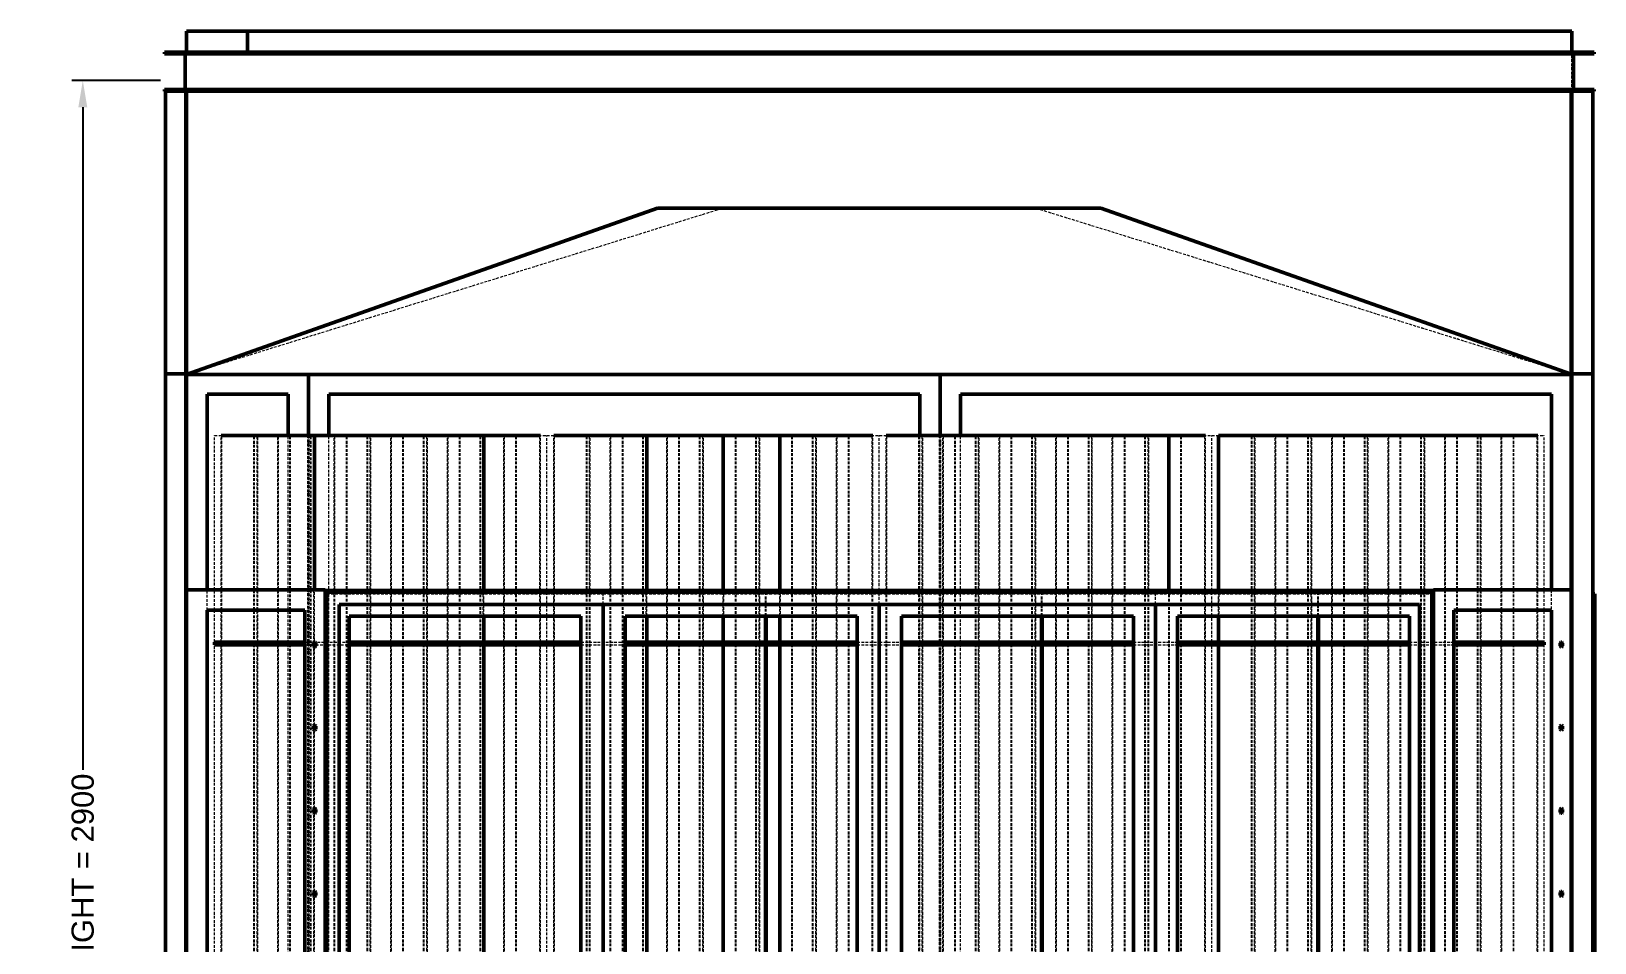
# Model space of a CAD drawing. Header units: millimetres. Extents: x 909 to 14018, y 345 to 10005.
# Drawn here: x 909 to 3730, y 8233 to 9878 of the extents above; entities that cross this region are included whole.
import ezdxf

# ---------------------------------------------------------------- set-up
doc = ezdxf.new("R2010")
doc.units = ezdxf.units.MM
doc.linetypes.add('Hidden', pattern=[15, 5, -3, 5, -2])
for name, color, linetype, lineweight in [('Default', 7, 'Continuous', 50), ('Edges', 7, 'Hidden', 15), ('HiddenEdges', 2, 'Hidden', 15), ('HiddenSilhouettes', 2, 'Hidden', 15), ('HiddenWires', 7, 'Hidden', 15), ('Silhouettes', 7, 'Continuous', 50), ('Wires', 7, 'Hidden', 15)]:
    doc.layers.add(name, color=color, linetype=linetype, lineweight=lineweight)
doc.layers.add('Dimension', color=7, linetype='Continuous', lineweight=50, true_color=0x6495ed)
doc.styles.add('Default', font='arial.ttf')
doc.dimstyles.get("Standard").update_dxf_attribs({"dimtxt": 0.18, "dimasz": 0.18, "dimexe": 0.18, "dimexo": 0.0625, "dimgap": 0.09, "dimtad": 0, "dimtih": 1, "dimtoh": 1, "dimdec": 4, "dimzin": 0, "dimdsep": 46, "dimtxsty": 'Standard', "dimcen": 0.09, "dimadec": 0, "dimazin": 0, "dimtfac": 1, "dimtdec": 4, "dimtofl": 0, "dimtmove": 0, "dimatfit": 3, "dimfxl": 1, "dimtolj": 1, "dimtzin": 0, "dimarcsym": 0})

# ---------------------------------------------------------------- blocks, each defined once
blk = doc.blocks.new('Left')
at = {"layer": 'Edges'}
blk.add_lwpolyline([(282.2, 1219.8), (1248.2, 920.2)], dxfattribs=at)
for points in [[(-1250.6, 919.8, 0), (-283.4, 1219.8, 0)], [(-1188.1, 531, 0), (-1188.1, 809.8, 0)], [(-1122.1, 531, 0), (-1122.1, 809.8, 0)], [(-1086.1, 531, 0), (-1086.1, 809.8, 0)], [(-984.1, 529.8, 0), (-984.1, 809.8, 0)], [(-918.1, 529.8, 0), (-918.1, 809.8, 0)], [(-882.1, 529.8, 0), (-882.1, 809.8, 0)], [(-816.1, 529.8, 0), (-816.1, 809.8, 0)], [(-780.1, 529.8, 0), (-780.1, 809.8, 0)], [(-678.1, 529.8, 0), (-678.1, 809.8, 0)], [(-612.1, 529.8, 0), (-612.1, 809.8, 0)], [(-588.1, 529.8, 0), (-588.1, 809.8, 0)], [(-522.1, 529.8, 0), (-522.1, 809.8, 0)], [(-486.1, 529.8, 0), (-486.1, 809.8, 0)], [(-384.1, 529.8, 0), (-384.1, 809.8, 0)], [(-318.1, 529.8, 0), (-318.1, 809.8, 0)], [(-216.1, 529.8, 0), (-216.1, 809.8, 0)], [(-114.1, 529.8, 0), (-114.1, 809.8, 0)], [(-78.1, 529.8, 0), (-78.1, 809.8, 0)], [(-12.1, 529.8, 0), (-12.1, 809.8, 0)], [(11.9, 529.8, 0), (11.9, 809.8, 0)], [(77.9, 529.8, 0), (77.9, 809.8, 0)], [(113.9, 529.8, 0), (113.9, 809.8, 0)], [(179.9, 529.8, 0), (179.9, 809.8, 0)], [(215.9, 529.8, 0), (215.9, 809.8, 0)], [(281.9, 529.8, 0), (281.9, 809.8, 0)], [(317.9, 529.8, 0), (317.9, 809.8, 0)], [(383.9, 529.8, 0), (383.9, 809.8, 0)], [(419.9, 529.8, 0), (419.9, 809.8, 0)], [(485.9, 529.8, 0), (485.9, 809.8, 0)], [(587.9, 529.8, 0), (587.9, 809.8, 0)], [(677.9, 529.8, 0), (677.9, 809.8, 0)], [(713.9, 529.8, 0), (713.9, 809.8, 0)], [(779.9, 529.8, 0), (779.9, 809.8, 0)], [(815.9, 529.8, 0), (815.9, 809.8, 0)], [(881.9, 529.8, 0), (881.9, 809.8, 0)], [(917.9, 529.8, 0), (917.9, 809.8, 0)], [(983.9, 529.8, 0), (983.9, 809.8, 0)], [(1019.9, 531, 0), (1019.9, 809.8, 0)], [(1085.9, 531, 0), (1085.9, 809.8, 0)], [(1121.9, 531, 0), (1121.9, 809.8, 0)], [(1187.9, 531, 0), (1187.9, 809.8, 0)], [(-1188.1, 436.8, 0), (-1188.1, 494.2, 0)], [(-1122.1, 436.8, 0), (-1122.1, 494.2, 0)], [(-1086.1, 436.8, 0), (-1086.1, 494.2, 0)], [(-918.1, 436.8, 0), (-918.1, 483.8, 0)], [(-882.1, 436.8, 0), (-882.1, 483.8, 0)], [(-816.1, 436.8, 0), (-816.1, 483.8, 0)], [(-780.1, 436.8, 0), (-780.1, 483.8, 0)], [(-678.1, 436.8, 0), (-678.1, 483.8, 0)], [(-612.1, 436.8, 0), (-612.1, 483.8, 0)], [(-588.1, 436.8, 0), (-588.1, 483.8, 0)], [(-384.1, 436.8, 0), (-384.1, 483.8, 0)], [(-318.1, 436.8, 0), (-318.1, 483.8, 0)], [(-216.1, 436.8, 0), (-216.1, 483.8, 0)], [(-114.1, 436.8, 0), (-114.1, 483.8, 0)], [(-78.1, 436.8, 0), (-78.1, 483.8, 0)], [(77.9, 436.8, 0), (77.9, 483.8, 0)], [(113.9, 436.8, 0), (113.9, 483.8, 0)], [(179.9, 436.8, 0), (179.9, 483.8, 0)], [(215.9, 436.8, 0), (215.9, 483.8, 0)], [(281.9, 436.8, 0), (281.9, 483.8, 0)], [(317.9, 436.8, 0), (317.9, 483.8, 0)], [(383.9, 436.8, 0), (383.9, 483.8, 0)], [(419.9, 436.8, 0), (419.9, 483.8, 0)], [(587.9, 436.8, 0), (587.9, 483.8, 0)], [(677.9, 436.8, 0), (677.9, 483.8, 0)], [(713.9, 436.8, 0), (713.9, 483.8, 0)], [(779.9, 436.8, 0), (779.9, 483.8, 0)], [(815.9, 436.8, 0), (815.9, 483.8, 0)], [(881.9, 436.8, 0), (881.9, 483.8, 0)], [(917.9, 436.8, 0), (917.9, 483.8, 0)], [(1085.9, 436.8, 0), (1085.9, 494.2, 0)], [(1121.9, 436.8, 0), (1121.9, 494.2, 0)], [(1187.9, 436.8, 0), (1187.9, 494.2, 0)], [(-1188.1, -175.2, 0), (-1188.1, 431.8, 0)], [(-1122.1, -175.2, 0), (-1122.1, 431.8, 0)], [(-1086.1, -175.2, 0), (-1086.1, 431.8, 0)], [(-918.1, -175.2, 0), (-918.1, 431.8, 0)], [(-882.1, -175.2, 0), (-882.1, 431.8, 0)], [(-816.1, -175.2, 0), (-816.1, 431.8, 0)], [(-780.1, -175.2, 0), (-780.1, 431.8, 0)], [(-678.1, -175.2, 0), (-678.1, 431.8, 0)], [(-612.1, -175.2, 0), (-612.1, 431.8, 0)], [(-588.1, -175.2, 0), (-588.1, 431.8, 0)], [(-384.1, -175.2, 0), (-384.1, 431.8, 0)], [(-318.1, -175.2, 0), (-318.1, 431.8, 0)], [(-216.1, -175.2, 0), (-216.1, 431.8, 0)], [(-114.1, -175.2, 0), (-114.1, 431.8, 0)], [(-78.1, -175.2, 0), (-78.1, 431.8, 0)], [(77.9, -175.2, 0), (77.9, 431.8, 0)], [(113.9, -175.2, 0), (113.9, 431.8, 0)], [(179.9, -175.2, 0), (179.9, 431.8, 0)], [(215.9, -175.2, 0), (215.9, 431.8, 0)], [(281.9, -175.2, 0), (281.9, 431.8, 0)], [(317.9, -175.2, 0), (317.9, 431.8, 0)], [(383.9, -175.2, 0), (383.9, 431.8, 0)], [(419.9, -175.2, 0), (419.9, 431.8, 0)], [(587.9, -175.2, 0), (587.9, 431.8, 0)], [(677.9, -175.2, 0), (677.9, 431.8, 0)], [(713.9, -175.2, 0), (713.9, 431.8, 0)], [(779.9, -175.2, 0), (779.9, 431.8, 0)], [(815.9, -175.2, 0), (815.9, 431.8, 0)], [(881.9, -175.2, 0), (881.9, 431.8, 0)], [(917.9, -175.2, 0), (917.9, 431.8, 0)], [(1085.9, -175.2, 0), (1085.9, 431.8, 0)], [(1121.9, -175.2, 0), (1121.9, 431.8, 0)], [(1187.9, -175.2, 0), (1187.9, 431.8, 0)]]:
    blk.add_polyline3d(points, dxfattribs=at)
for points in [[(-1064.3, 809.8, 0)], [(-1063.1, 809.8, 0)], [(-1027.1, 809.8, 0)], [(-1025.9, 809.8, 0)], [(-1021.3, 809.8, 0)], [(-962.3, 809.8, 0)], [(-961.1, 809.8, 0)], [(-860.3, 809.8, 0)], [(-859.1, 809.8, 0)], [(-823.1, 809.8, 0)], [(-817.3, 809.8, 0)], [(-758.3, 809.8, 0)], [(-757.1, 809.8, 0)], [(-719.9, 809.8, 0)], [(-656.3, 809.8, 0)], [(-655.1, 809.8, 0)], [(-613.3, 809.8, 0)], [(-484.9, 809.8, 0)], [(-464.3, 809.8, 0)], [(-463.1, 809.8, 0)], [(-427.1, 809.8, 0)], [(-425.9, 809.8, 0)], [(-382.9, 809.8, 0)], [(-362.3, 809.8, 0)], [(-361.1, 809.8, 0)], [(-323.9, 809.8, 0)], [(-260.3, 809.8, 0)], [(-259.1, 809.8, 0)], [(-223.1, 809.8, 0)], [(-221.9, 809.8, 0)], [(-217.3, 809.8, 0)], [(-158.3, 809.8, 0)], [(-157.1, 809.8, 0)], [(-121.1, 809.8, 0)], [(-119.9, 809.8, 0)], [(-76.9, 809.8, 0)], [(-56.3, 809.8, 0)], [(-55.1, 809.8, 0)], [(70.9, 809.8, 0)], [(72.1, 809.8, 0)], [(76.7, 809.8, 0)], [(135.7, 809.8, 0)], [(172.9, 809.8, 0)], [(174.1, 809.8, 0)], [(237.7, 809.8, 0)], [(238.9, 809.8, 0)], [(274.9, 809.8, 0)], [(319.1, 809.8, 0)], [(340.9, 809.8, 0)], [(376.9, 809.8, 0)], [(378.1, 809.8, 0)], [(441.7, 809.8, 0)], [(442.9, 809.8, 0)], [(480.1, 809.8, 0)], [(544.9, 809.8, 0)], [(670.9, 809.8, 0)], [(672.1, 809.8, 0)], [(676.7, 809.8, 0)], [(735.7, 809.8, 0)], [(772.9, 809.8, 0)], [(837.7, 809.8, 0)], [(838.9, 809.8, 0)], [(874.9, 809.8, 0)], [(940.9, 809.8, 0)], [(976.9, 809.8, 0)], [(978.1, 809.8, 0)], [(1041.7, 809.8, 0)], [(1042.9, 809.8, 0)], [(1143.7, 809.8, 0)], [(1144.9, 809.8, 0)]]:
    blk.add_polyline3d(points, close=True, dxfattribs=at)
at = {"layer": 'HiddenEdges'}
for points in [[(282.2, 1219.8), (1249.4, 919.8)], [(1248.2, 920.2), (1249.4, 919.8)]]:
    blk.add_lwpolyline(points, dxfattribs=at)
for points in [[(-1141.8, 1537.8, 0), (-1249.4, 1537.8, 0)], [(-1249.4, 1501, 0), (-1249.4, 1537.8, 0)], [(-1235.6, 1537.8, 0), (-1235.6, 1539, 0)], [(-1155.6, 1537.8, 0), (-1155.6, 1539, 0)], [(-1141.8, 1501, 0), (-1141.8, 1537.8, 0)], [(1248.2, 1537.8, 0), (-1139.4, 1537.8, 0)], [(-1139.4, 1501, 0), (-1139.4, 1537.8, 0)], [(-1125.6, 1537.8, 0), (-1125.6, 1539, 0)], [(1234.4, 1537.8, 0), (1234.4, 1539, 0)], [(1248.2, 1501, 0), (1248.2, 1537.8, 0)], [(-1250.6, 1431, 0), (-1250.6, 1501, 0)], [(1249.4, 1431, 0), (1249.4, 1501, 0)], [(-1287.4, 1416, 0), (-1288.6, 1416, 0)], [(-1287.4, 922.2, 0), (-1287.4, 1429.8, 0)], [(-1250.6, 1429.8, 0), (-1287.4, 1429.8, 0)], [(1286.2, 1429.8, 0), (1249.4, 1429.8, 0)], [(1286.2, 922.2, 0), (1286.2, 1429.8, 0)], [(1287.4, 1416, 0), (1286.2, 1416, 0)], [(-1287.4, 936, 0), (-1288.6, 936, 0)], [(1287.4, 936, 0), (1286.2, 936, 0)], [(-1287.4, 906, 0), (-1288.6, 906, 0)], [(-1250.6, 922.2, 0), (-1287.4, 922.2, 0)], [(-1250.6, 919.8, 0), (-1287.4, 919.8, 0)], [(-1287.4, -1467.8, 0), (-1287.4, 919.8, 0)], [(-1249.4, -1467.8, 0), (-1249.4, 919.8, 0)], [(-1031.8, -1467.8, 0), (-1031.8, 919.8, 0)], [(-1029.4, -1467.8, 0), (-1029.4, 919.8, 0)], [(108.2, -1467.8, 0), (108.2, 919.8, 0)], [(110.6, -1467.8, 0), (110.6, 919.8, 0)], [(1286.2, 922.2, 0), (1249.4, 922.2, 0)], [(1286.2, 919.8, 0), (1249.4, 919.8, 0)], [(1286.2, -1467.8, 0), (1286.2, 919.8, 0)], [(1287.4, 906, 0), (1286.2, 906, 0)], [(-1064.3, -330.2, 0), (-1064.3, 809.8, 0)], [(-1063.1, -330.2, 0), (-1063.1, 809.8, 0)], [(-1027.1, -330.2, 0), (-1027.1, 809.8, 0)], [(-1025.9, -330.2, 0), (-1025.9, 809.8, 0)], [(-1021.3, -330.2, 0), (-1021.3, 809.8, 0)], [(-962.3, -330.2, 0), (-962.3, 809.8, 0)], [(-961.1, -330.2, 0), (-961.1, 809.8, 0)], [(-860.3, -330.2, 0), (-860.3, 809.8, 0)], [(-859.1, -330.2, 0), (-859.1, 809.8, 0)], [(-823.1, -330.2, 0), (-823.1, 809.8, 0)], [(-817.3, -330.2, 0), (-817.3, 809.8, 0)], [(-758.3, -330.2, 0), (-758.3, 809.8, 0)], [(-757.1, -330.2, 0), (-757.1, 809.8, 0)], [(-719.9, -330.2, 0), (-719.9, 809.8, 0)], [(-656.3, -330.2, 0), (-656.3, 809.8, 0)], [(-655.1, -330.2, 0), (-655.1, 809.8, 0)], [(-613.3, -330.2, 0), (-613.3, 809.8, 0)], [(-484.9, -330.2, 0), (-484.9, 809.8, 0)], [(-464.3, -330.2, 0), (-464.3, 809.8, 0)], [(-463.1, -330.2, 0), (-463.1, 809.8, 0)], [(-427.1, -330.2, 0), (-427.1, 809.8, 0)], [(-425.9, -330.2, 0), (-425.9, 809.8, 0)], [(-382.9, -330.2, 0), (-382.9, 809.8, 0)], [(-362.3, -330.2, 0), (-362.3, 809.8, 0)], [(-361.1, -330.2, 0), (-361.1, 809.8, 0)], [(-323.9, -330.2, 0), (-323.9, 809.8, 0)], [(-260.3, -330.2, 0), (-260.3, 809.8, 0)], [(-259.1, -330.2, 0), (-259.1, 809.8, 0)], [(-223.1, -330.2, 0), (-223.1, 809.8, 0)], [(-221.9, -330.2, 0), (-221.9, 809.8, 0)], [(-217.3, -330.2, 0), (-217.3, 809.8, 0)], [(-158.3, -330.2, 0), (-158.3, 809.8, 0)], [(-157.1, -330.2, 0), (-157.1, 809.8, 0)], [(-121.1, -330.2, 0), (-121.1, 809.8, 0)], [(-119.9, -330.2, 0), (-119.9, 809.8, 0)], [(-76.9, -330.2, 0), (-76.9, 809.8, 0)], [(-56.3, -330.2, 0), (-56.3, 809.8, 0)], [(-55.1, -330.2, 0), (-55.1, 809.8, 0)], [(70.9, -330.2, 0), (70.9, 809.8, 0)], [(72.1, -330.2, 0), (72.1, 809.8, 0)], [(76.7, -330.2, 0), (76.7, 809.8, 0)], [(135.7, -330.2, 0), (135.7, 809.8, 0)], [(172.9, -330.2, 0), (172.9, 809.8, 0)], [(174.1, -330.2, 0), (174.1, 809.8, 0)], [(237.7, -330.2, 0), (237.7, 809.8, 0)], [(238.9, -330.2, 0), (238.9, 809.8, 0)], [(274.9, -330.2, 0), (274.9, 809.8, 0)], [(319.1, -330.2, 0), (319.1, 809.8, 0)], [(340.9, -330.2, 0), (340.9, 809.8, 0)], [(376.9, -330.2, 0), (376.9, 809.8, 0)], [(378.1, -330.2, 0), (378.1, 809.8, 0)], [(441.7, -330.2, 0), (441.7, 809.8, 0)], [(442.9, -330.2, 0), (442.9, 809.8, 0)], [(480.1, -330.2, 0), (480.1, 809.8, 0)], [(544.9, -330.2, 0), (544.9, 809.8, 0)], [(670.9, -330.2, 0), (670.9, 809.8, 0)], [(672.1, -330.2, 0), (672.1, 809.8, 0)], [(676.7, -330.2, 0), (676.7, 809.8, 0)], [(735.7, -330.2, 0), (735.7, 809.8, 0)], [(772.9, -330.2, 0), (772.9, 809.8, 0)], [(837.7, -330.2, 0), (837.7, 809.8, 0)], [(838.9, -330.2, 0), (838.9, 809.8, 0)], [(874.9, -330.2, 0), (874.9, 809.8, 0)], [(940.9, -330.2, 0), (940.9, 809.8, 0)], [(976.9, -330.2, 0), (976.9, 809.8, 0)], [(978.1, -330.2, 0), (978.1, 809.8, 0)], [(1041.7, -330.2, 0), (1041.7, 809.8, 0)], [(1042.9, -330.2, 0), (1042.9, 809.8, 0)], [(1143.7, -330.2, 0), (1143.7, 809.8, 0)], [(1144.9, -330.2, 0), (1144.9, 809.8, 0)], [(-1001.8, 529.8, 0), (-1249.4, 529.8, 0)], [(-1249.4, -1467.8, 0), (-1249.4, 529.8, 0)], [(-1188.1, 494.2, 0), (-1188.1, 531, 0)], [(-1122.1, 494.2, 0), (-1122.1, 531, 0)], [(-1086.1, 494.2, 0), (-1086.1, 531, 0)], [(-1001.8, -1467.8, 0), (-1001.8, 529.8, 0)], [(-984.1, -330.2, 0), (-984.1, 529.8, 0)], [(-918.1, 483.8, 0), (-918.1, 529.8, 0)], [(-882.1, 483.8, 0), (-882.1, 529.8, 0)], [(-816.1, 483.8, 0), (-816.1, 529.8, 0)], [(-780.1, 483.8, 0), (-780.1, 529.8, 0)], [(-678.1, 483.8, 0), (-678.1, 529.8, 0)], [(-612.1, 483.8, 0), (-612.1, 529.8, 0)], [(-588.1, 483.8, 0), (-588.1, 529.8, 0)], [(-522.1, -330.2, 0), (-522.1, 529.8, 0)], [(-486.1, -330.2, 0), (-486.1, 529.8, 0)], [(-384.1, 483.8, 0), (-384.1, 529.8, 0)], [(-318.1, 483.8, 0), (-318.1, 529.8, 0)], [(-216.1, 483.8, 0), (-216.1, 529.8, 0)], [(-114.1, 483.8, 0), (-114.1, 529.8, 0)], [(-78.1, 483.8, 0), (-78.1, 529.8, 0)], [(-12.1, -330.2, 0), (-12.1, 529.8, 0)], [(11.9, -330.2, 0), (11.9, 529.8, 0)], [(77.9, 483.8, 0), (77.9, 529.8, 0)], [(113.9, 483.8, 0), (113.9, 529.8, 0)], [(179.9, 483.8, 0), (179.9, 529.8, 0)], [(215.9, 483.8, 0), (215.9, 529.8, 0)], [(281.9, 483.8, 0), (281.9, 529.8, 0)], [(317.9, 483.8, 0), (317.9, 529.8, 0)], [(383.9, 483.8, 0), (383.9, 529.8, 0)], [(419.9, 483.8, 0), (419.9, 529.8, 0)], [(485.9, -330.2, 0), (485.9, 529.8, 0)], [(587.9, 483.8, 0), (587.9, 529.8, 0)], [(677.9, 483.8, 0), (677.9, 529.8, 0)], [(713.9, 483.8, 0), (713.9, 529.8, 0)], [(779.9, 483.8, 0), (779.9, 529.8, 0)], [(815.9, 483.8, 0), (815.9, 529.8, 0)], [(881.9, 483.8, 0), (881.9, 529.8, 0)], [(917.9, 483.8, 0), (917.9, 529.8, 0)], [(983.9, -330.2, 0), (983.9, 529.8, 0)], [(1248.2, 529.8, 0), (1000.6, 529.8, 0)], [(1000.6, -1467.8, 0), (1000.6, 529.8, 0)], [(1019.9, -330.2, 0), (1019.9, 531, 0)], [(1085.9, 494.2, 0), (1085.9, 531, 0)], [(1121.9, 494.2, 0), (1121.9, 531, 0)], [(1187.9, 494.2, 0), (1187.9, 531, 0)], [(-1188.1, 431.8, 0), (-1188.1, 436.8, 0)], [(-1122.1, 431.8, 0), (-1122.1, 436.8, 0)], [(-1086.1, 431.8, 0), (-1086.1, 436.8, 0)], [(-918.1, 431.8, 0), (-918.1, 436.8, 0)], [(-882.1, 431.8, 0), (-882.1, 436.8, 0)], [(-816.1, 431.8, 0), (-816.1, 436.8, 0)], [(-780.1, 431.8, 0), (-780.1, 436.8, 0)], [(-678.1, 431.8, 0), (-678.1, 436.8, 0)], [(-612.1, 431.8, 0), (-612.1, 436.8, 0)], [(-588.1, 431.8, 0), (-588.1, 436.8, 0)], [(-384.1, 431.8, 0), (-384.1, 436.8, 0)], [(-318.1, 431.8, 0), (-318.1, 436.8, 0)], [(-216.1, 431.8, 0), (-216.1, 436.8, 0)], [(-114.1, 431.8, 0), (-114.1, 436.8, 0)], [(-78.1, 431.8, 0), (-78.1, 436.8, 0)], [(77.9, 431.8, 0), (77.9, 436.8, 0)], [(113.9, 431.8, 0), (113.9, 436.8, 0)], [(179.9, 431.8, 0), (179.9, 436.8, 0)], [(215.9, 431.8, 0), (215.9, 436.8, 0)], [(281.9, 431.8, 0), (281.9, 436.8, 0)], [(317.9, 431.8, 0), (317.9, 436.8, 0)], [(383.9, 431.8, 0), (383.9, 436.8, 0)], [(419.9, 431.8, 0), (419.9, 436.8, 0)], [(587.9, 431.8, 0), (587.9, 436.8, 0)], [(677.9, 431.8, 0), (677.9, 436.8, 0)], [(713.9, 431.8, 0), (713.9, 436.8, 0)], [(779.9, 431.8, 0), (779.9, 436.8, 0)], [(815.9, 431.8, 0), (815.9, 436.8, 0)], [(881.9, 431.8, 0), (881.9, 436.8, 0)], [(917.9, 431.8, 0), (917.9, 436.8, 0)], [(1085.9, 431.8, 0), (1085.9, 436.8, 0)], [(1121.9, 431.8, 0), (1121.9, 436.8, 0)], [(1187.9, 431.8, 0), (1187.9, 436.8, 0)]]:
    blk.add_polyline3d(points, dxfattribs=at)
at = {"layer": 'HiddenSilhouettes'}
blk.add_lwpolyline([(1248.2, 920.2), (1249.4, 919.8)], dxfattribs=at)
for points in [[(-1253.6, 1498, 0)], [(1252.4, 1498, 0)]]:
    blk.add_polyline3d(points, close=True, dxfattribs=at)
for points in [[(-1288.6, 1431, 0), (-1288.6, 1431, 0)], [(-1250.6, 1431, 0), (-1250.6, 1431, 0)], [(1249.4, 1431, 0), (1249.4, 1431, 0)], [(1287.4, 1431, 0), (1287.4, 1431, 0)], [(-1247.2, 921, 0), (-1030.6, 921, 0)], [(-1030.6, 919.8, 0), (-1030.6, 921, 0)], [(-1030.6, 921, 0), (109.4, 921, 0)], [(109.4, 921, 0), (1246, 921, 0)], [(109.4, 919.8, 0), (109.4, 921, 0)], [(1248.2, 921, 0), (1249.4, 921, 0)], [(1248.2, 919.8, 0), (1249.4, 919.8, 0)], [(-1186.9, -330.2, 0), (-1186.9, 809.8, 0)], [(-1129.1, -330.2, 0), (-1129.1, 809.8, 0)], [(-1127.9, -330.2, 0), (-1127.9, 809.8, 0)], [(-1123.3, -330.2, 0), (-1123.3, 809.8, 0)], [(-1084.9, -330.2, 0), (-1084.9, 809.8, 0)], [(-1067.4, -1432.2, 0), (-1067.4, 809.8, 0)], [(-1030.6, -1469, 0), (-1030.6, 809.8, 0)], [(-993.8, -1432.2, 0), (-993.8, 809.8, 0)], [(-982.9, -330.2, 0), (-982.9, 809.8, 0)], [(-925.1, -330.2, 0), (-925.1, 809.8, 0)], [(-923.9, -330.2, 0), (-923.9, 809.8, 0)], [(-919.3, -330.2, 0), (-919.3, 809.8, 0)], [(-880.9, -330.2, 0), (-880.9, 809.8, 0)], [(-821.9, -330.2, 0), (-821.9, 809.8, 0)], [(-778.9, -330.2, 0), (-778.9, 809.8, 0)], [(-721.1, -330.2, 0), (-721.1, 809.8, 0)], [(-715.3, -330.2, 0), (-715.3, 809.8, 0)], [(-676.9, -330.2, 0), (-676.9, 809.8, 0)], [(-586.9, -330.2, 0), (-586.9, 809.8, 0)], [(-529.1, -330.2, 0), (-529.1, 809.8, 0)], [(-527.9, -330.2, 0), (-527.9, 809.8, 0)], [(-523.3, -330.2, 0), (-523.3, 809.8, 0)], [(-421.3, -330.2, 0), (-421.3, 809.8, 0)], [(-325.1, -330.2, 0), (-325.1, 809.8, 0)], [(-319.3, -330.2, 0), (-319.3, 809.8, 0)], [(-280.9, -330.2, 0), (-280.9, 809.8, 0)], [(-178.9, -330.2, 0), (-178.9, 809.8, 0)], [(-115.3, -330.2, 0), (-115.3, 809.8, 0)], [(-13.3, -330.2, 0), (-13.3, 809.8, 0)], [(13.1, -330.2, 0), (13.1, 809.8, 0)], [(72.6, -1432.2, 0), (72.6, 809.8, 0)], [(109.4, -1469, 0), (109.4, 809.8, 0)], [(115.1, -330.2, 0), (115.1, 809.8, 0)], [(136.9, -330.2, 0), (136.9, 809.8, 0)], [(146.2, -1432.2, 0), (146.2, 809.8, 0)], [(178.7, -330.2, 0), (178.7, 809.8, 0)], [(217.1, -330.2, 0), (217.1, 809.8, 0)], [(276.1, -330.2, 0), (276.1, 809.8, 0)], [(280.7, -330.2, 0), (280.7, 809.8, 0)], [(339.7, -330.2, 0), (339.7, 809.8, 0)], [(382.7, -330.2, 0), (382.7, 809.8, 0)], [(421.1, -330.2, 0), (421.1, 809.8, 0)], [(478.9, -330.2, 0), (478.9, 809.8, 0)], [(484.7, -330.2, 0), (484.7, 809.8, 0)], [(523.1, -330.2, 0), (523.1, 809.8, 0)], [(543.7, -330.2, 0), (543.7, 809.8, 0)], [(586.7, -330.2, 0), (586.7, 809.8, 0)], [(613.1, -330.2, 0), (613.1, 809.8, 0)], [(715.1, -330.2, 0), (715.1, 809.8, 0)], [(736.9, -330.2, 0), (736.9, 809.8, 0)], [(774.1, -330.2, 0), (774.1, 809.8, 0)], [(778.7, -330.2, 0), (778.7, 809.8, 0)], [(817.1, -330.2, 0), (817.1, 809.8, 0)], [(876.1, -330.2, 0), (876.1, 809.8, 0)], [(880.7, -330.2, 0), (880.7, 809.8, 0)], [(919.1, -330.2, 0), (919.1, 809.8, 0)], [(939.7, -330.2, 0), (939.7, 809.8, 0)], [(982.7, -330.2, 0), (982.7, 809.8, 0)], [(1021.1, -330.2, 0), (1021.1, 809.8, 0)], [(1078.9, -330.2, 0), (1078.9, 809.8, 0)], [(1080.1, -330.2, 0), (1080.1, 809.8, 0)], [(1084.7, -330.2, 0), (1084.7, 809.8, 0)], [(1123.1, -330.2, 0), (1123.1, 809.8, 0)], [(1186.7, -330.2, 0), (1186.7, 809.8, 0)], [(-1213.8, 494.2, 0), (-1213.8, 531, 0)], [(-1020.1, 431.8, 0), (-1020.1, 531, 0)], [(-1000.6, 480.9, 0), (-1000.6, 529.8, 0)], [(-997.6, 523.8, 0), (-499.1, 523.8, 0)], [(-714.1, 483.8, 0), (-714.1, 529.8, 0)], [(-499.1, 504.8, 0), (-499.1, 523.8, 0)], [(-499.1, 523.8, 0), (-0.6, 523.8, 0)], [(-420.1, 483.8, 0), (-420.1, 529.8, 0)], [(-282.1, 483.8, 0), (-282.1, 529.8, 0)], [(-206.1, 483.8, 0), (-206.1, 523.8, 0)], [(-204.9, 483.8, 0), (-204.9, 523.8, 0)], [(-180.1, 483.8, 0), (-180.1, 529.8, 0)], [(-0.6, 504.8, 0), (-0.6, 523.8, 0)], [(-0.6, 523.8, 0), (497.9, 523.8, 0)], [(292.4, 483.8, 0), (292.4, 523.8, 0)], [(293.6, 483.8, 0), (293.6, 523.8, 0)], [(497.9, 523.8, 0), (996.4, 523.8, 0)], [(497.9, 504.8, 0), (497.9, 523.8, 0)], [(521.9, -330.2, 0), (521.9, 529.8, 0)], [(611.9, 483.8, 0), (611.9, 529.8, 0)], [(790.9, 483.8, 0), (790.9, 523.8, 0)], [(792.1, 483.8, 0), (792.1, 523.8, 0)], [(1212.6, 480.9, 0), (1212.6, 531, 0)], [(-1037.4, 436.8, 0), (-957.6, 436.8, 0)], [(-1037.4, 431.8, 0), (-1021.6, 431.8, 0)], [(-1020.1, 286.7, 0), (-1020.1, 427.9, 0)], [(-1017.6, 431.8, 0), (-957.6, 431.8, 0)], [(-714.1, 431.8, 0), (-714.1, 436.8, 0)], [(-539.1, 436.8, 0), (-459.1, 436.8, 0)], [(-539.1, 431.8, 0), (-459.1, 431.8, 0)], [(-420.1, 431.8, 0), (-420.1, 436.8, 0)], [(-282.1, 431.8, 0), (-282.1, 436.8, 0)], [(-206.1, 436.8, 0), (-204.9, 436.8, 0)], [(-206.1, 431.8, 0), (-204.9, 431.8, 0)], [(-180.1, 431.8, 0), (-180.1, 436.8, 0)], [(-40.6, 436.8, 0), (-0.6, 436.8, 0)], [(-40.6, 431.8, 0), (-0.6, 431.8, 0)], [(-0.6, 436.8, 0), (39.4, 436.8, 0)], [(-0.6, 431.8, 0), (39.4, 431.8, 0)], [(292.4, 436.8, 0), (293.6, 436.8, 0)], [(292.4, 431.8, 0), (293.6, 431.8, 0)], [(457.9, 436.8, 0), (537.9, 436.8, 0)], [(457.9, 431.8, 0), (537.9, 431.8, 0)], [(611.9, 431.8, 0), (611.9, 436.8, 0)], [(790.9, 436.8, 0), (792.1, 436.8, 0)], [(790.9, 431.8, 0), (792.1, 431.8, 0)], [(956.4, 436.8, 0), (1036.2, 436.8, 0)], [(956.4, 431.8, 0), (1036.2, 431.8, 0)], [(-1020.1, 136.7, 0), (-1020.1, 277.9, 0)], [(-1020.1, -13.3, 0), (-1020.1, 127.9, 0)], [(-1020.1, -163.3, 0), (-1020.1, -22.1, 0)]]:
    blk.add_polyline3d(points, dxfattribs=at)
at = {"layer": 'HiddenWires'}
for points in [[(-1200.6, 494.2, 0), (-1200.6, 531, 0)], [(-600.6, 483.8, 0), (-600.6, 529.8, 0)], [(-0.6, 384.7, 0), (-0.6, 529.8, 0)], [(599.4, 483.8, 0), (599.4, 529.8, 0)], [(1199.4, 494.2, 0), (1199.4, 531, 0)], [(-1200.6, 431.8, 0), (-1200.6, 436.8, 0)], [(-600.6, 431.8, 0), (-600.6, 436.8, 0)], [(599.4, 431.8, 0), (599.4, 436.8, 0)]]:
    blk.add_polyline3d(points, dxfattribs=at)
at = {"layer": 'Silhouettes'}
for points in [[(-1250.6, 919.8), (-400.6, 1219.8)], [(399.4, 1219.8), (1248.2, 920.2)], [(-1021.6, 434.8), (-1021.3, 435.8)], [(-1021.6, 429.8), (-1021.3, 428.8)], [(-1021.3, 435.8), (-1020.6, 436.5)], [(-1021.3, 428.8), (-1020.6, 428.1)], [(-1020.6, 436.5), (-1019.6, 436.8)], [(-1018.6, 436.5), (-1017.9, 435.8)], [(-1018.6, 428.1), (-1017.9, 428.8)], [(-1017.9, 435.8), (-1017.6, 434.8)], [(1228.4, 434.8), (1228.7, 435.8)], [(1228.4, 429.8), (1228.7, 428.8)], [(1228.7, 435.8), (1229.4, 436.5)], [(1229.4, 436.5), (1230.4, 436.8)], [(1229.4, 428.1), (1230.4, 427.8)], [(1231.4, 428.1), (1232.1, 428.8)], [(1232.1, 435.8), (1232.4, 434.8)], [(-1021.6, 284.8), (-1021.3, 285.8)], [(-1021.3, 285.8), (-1020.6, 286.5)], [(-1019.6, 286.8), (-1018.6, 286.5)], [(-1017.9, 285.8), (-1017.6, 284.8)], [(1228.4, 284.8), (1228.7, 285.8)], [(1228.4, 279.8), (1228.4, 284.8)], [(1228.7, 285.8), (1229.4, 286.5)], [(1230.4, 286.8), (1231.4, 286.5)], [(1231.4, 286.5), (1232.1, 285.8)], [(1232.1, 285.8), (1232.4, 284.8)], [(1232.4, 279.8), (1232.4, 284.8)], [(-1021.6, 279.8), (-1021.3, 278.8)], [(-1020.6, 278.1), (-1019.6, 277.8)], [(-1019.6, 277.8), (-1018.6, 278.1)], [(-1018.6, 278.1), (-1017.9, 278.8)], [(1228.4, 279.8), (1228.7, 278.8)], [(1228.7, 278.8), (1229.4, 278.1)], [(1229.4, 278.1), (1230.4, 277.8)], [(1230.4, 277.8), (1231.4, 278.1)], [(1231.4, 278.1), (1232.1, 278.8)], [(-1021.6, 134.8), (-1021.3, 135.8)], [(-1021.6, 129.8), (-1021.3, 128.8)], [(-1021.3, 135.8), (-1020.6, 136.5)], [(-1021.3, 128.8), (-1020.6, 128.1)], [(-1020.6, 136.5), (-1019.6, 136.8)], [(-1019.6, 127.8), (-1018.6, 128.1)], [(-1018.6, 136.5), (-1017.9, 135.8)], [(-1018.6, 128.1), (-1017.9, 128.8)], [(-1017.9, 135.8), (-1017.6, 134.8)], [(-1017.9, 128.8), (-1017.6, 129.8)], [(1228.4, 134.8), (1228.7, 135.8)], [(1228.4, 129.8), (1228.4, 134.8)], [(1228.7, 135.8), (1229.4, 136.5)], [(1229.4, 136.5), (1230.4, 136.8)], [(1230.4, 127.8), (1231.4, 128.1)], [(1231.4, 128.1), (1232.1, 128.8)], [(1232.1, 135.8), (1232.4, 134.8)], [(1232.1, 128.8), (1232.4, 129.8)], [(1232.4, 129.8), (1232.4, 134.8)], [(-1021.6, -15.2), (-1021.3, -14.2)], [(-1021.6, -20.2), (-1021.3, -21.2)], [(-1021.3, -14.2), (-1020.6, -13.5)], [(-1021.3, -21.2), (-1020.6, -21.9)], [(-1020.6, -13.5), (-1019.6, -13.2)], [(-1020.6, -21.9), (-1019.6, -22.2)], [(-1019.6, -22.2), (-1018.6, -21.9)], [(-1018.6, -13.5), (-1017.9, -14.2)], [(-1018.6, -21.9), (-1017.9, -21.2)], [(-1017.9, -14.2), (-1017.6, -15.2)], [(-1017.9, -21.2), (-1017.6, -20.2)], [(1228.4, -15.2), (1228.7, -14.2)], [(1228.4, -20.2), (1228.4, -15.2)], [(1228.4, -20.2), (1228.7, -21.2)], [(1228.7, -14.2), (1229.4, -13.5)], [(1229.4, -13.5), (1230.4, -13.2)], [(1229.4, -21.9), (1230.4, -22.2)], [(1230.4, -22.2), (1231.4, -21.9)], [(1231.4, -21.9), (1232.1, -21.2)], [(1232.1, -14.2), (1232.4, -15.2)], [(1232.1, -21.2), (1232.4, -20.2)], [(1232.4, -20.2), (1232.4, -15.2)]]:
    blk.add_lwpolyline(points, dxfattribs=at)
for points in [[(-1250.6, 1539, 0), (-1140.6, 1539, 0)], [(-1250.6, 1501, 0), (-1250.6, 1539, 0)], [(-1140.6, 1539, 0), (1249.4, 1539, 0)], [(-1140.6, 1501, 0), (-1140.6, 1539, 0)], [(1249.4, 1501, 0), (1249.4, 1539, 0)], [(-1290.6, 1501, 0), (1289.4, 1501, 0)], [(-1290.6, 1498, 0), (-1290.6, 1501, 0)], [(-1290.6, 1498, 0), (1289.4, 1498, 0)], [(-1253.6, 1434, 0), (-1253.6, 1498, 0)], [(1252.4, 1434, 0), (1252.4, 1498, 0)], [(1289.4, 1498, 0), (1289.4, 1501, 0)], [(-1290.6, 1434, 0), (1289.4, 1434, 0)], [(-1290.6, 1431, 0), (-1290.6, 1434, 0)], [(-1290.6, 1431, 0), (1289.4, 1431, 0)], [(-1288.6, 921, 0), (-1288.6, 1431, 0)], [(-1251.8, 1429.8, 0), (-1250.6, 1429.8, 0)], [(-1251.8, 919.8, 0), (-1251.8, 1429.8, 0)], [(-1250.6, 961.9, 0), (-1250.6, 1431, 0)], [(1248.2, 1429.8, 0), (1249.4, 1429.8, 0)], [(1248.2, 919.8, 0), (1248.2, 1429.8, 0)], [(1249.4, 961.9, 0), (1249.4, 1431, 0)], [(1287.4, 921, 0), (1287.4, 1431, 0)], [(1289.4, 1431, 0), (1289.4, 1434, 0)], [(-400.6, 1219.8, 0), (-283.4, 1219.8, 0)], [(-283.4, 1219.8, 0), (282.2, 1219.8, 0)], [(282.2, 1219.8, 0), (399.4, 1219.8, 0)], [(-1250.6, 919.8, 0), (-1250.6, 961.9, 0)], [(1249.4, 919.8, 0), (1249.4, 961.9, 0)], [(-1288.6, 921, 0), (-1250.6, 921, 0)], [(-1288.6, -1469, 0), (-1288.6, 921, 0)], [(-1251.8, 919.8, 0), (-1250.6, 919.8, 0)], [(-1251.8, -1470.2, 0), (-1251.8, 919.8, 0)], [(-1250.6, -1346.6, 0), (-1250.6, 921, 0)], [(-1250.6, 921, 0), (-1247.2, 921, 0)], [(-1250.6, 919.8, 0), (1248.2, 919.8, 0)], [(-1030.6, 809.8, 0), (-1030.6, 919.8, 0)], [(109.4, 809.8, 0), (109.4, 919.8, 0)], [(1246, 921, 0), (1248.2, 921, 0)], [(1248.2, 919.8, 0), (1249.4, 919.8, 0)], [(1248.2, -1470.2, 0), (1248.2, 919.8, 0)], [(1249.4, -1442.8, 0), (1249.4, 921, 0)], [(1249.4, 921, 0), (1287.4, 921, 0)], [(1287.4, -1469, 0), (1287.4, 921, 0)], [(-1213.8, 531, 0), (-1213.8, 884.2, 0)], [(-1213.8, 884.2, 0), (-1067.4, 884.2, 0)], [(-1067.4, 809.8, 0), (-1067.4, 884.2, 0)], [(-993.8, 809.8, 0), (-993.8, 884.2, 0)], [(-993.8, 884.2, 0), (72.6, 884.2, 0)], [(72.6, 809.8, 0), (72.6, 884.2, 0)], [(146.2, 809.8, 0), (146.2, 884.2, 0)], [(146.2, 884.2, 0), (1212.6, 884.2, 0)], [(1212.6, 531, 0), (1212.6, 884.2, 0)], [(-1188.1, 809.8, 0), (-1122.1, 809.8, 0)], [(-1129.1, 809.8, 0), (-1063.1, 809.8, 0)], [(-1127.9, 809.8, 0), (-1064.3, 809.8, 0)], [(-1086.1, 809.8, 0), (-1020.1, 809.8, 0)], [(-1027.1, 809.8, 0), (-968, 809.8, 0)], [(-1025.9, 809.8, 0), (-968, 809.8, 0)], [(-1020.1, 531, 0), (-1020.1, 809.8, 0)], [(-984.1, 809.8, 0), (-918.1, 809.8, 0)], [(-925.1, 809.8, 0), (-859.1, 809.8, 0)], [(-923.9, 809.8, 0), (-860.3, 809.8, 0)], [(-882.1, 809.8, 0), (-816.1, 809.8, 0)], [(-823.1, 809.8, 0), (-757.1, 809.8, 0)], [(-821.9, 809.8, 0), (-758.3, 809.8, 0)], [(-780.1, 809.8, 0), (-714.1, 809.8, 0)], [(-721.1, 809.8, 0), (-655.1, 809.8, 0)], [(-719.9, 809.8, 0), (-656.3, 809.8, 0)], [(-714.1, 529.8, 0), (-714.1, 809.8, 0)], [(-678.1, 809.8, 0), (-612.1, 809.8, 0)], [(-588.1, 809.8, 0), (-522.1, 809.8, 0)], [(-529.1, 809.8, 0), (-484, 809.8, 0)], [(-527.9, 809.8, 0), (-484, 809.8, 0)], [(-486.1, 809.8, 0), (-420.1, 809.8, 0)], [(-427.1, 809.8, 0), (-361.1, 809.8, 0)], [(-425.9, 809.8, 0), (-362.3, 809.8, 0)], [(-420.1, 529.8, 0), (-420.1, 809.8, 0)], [(-384.1, 809.8, 0), (-318.1, 809.8, 0)], [(-322.7, 809.8, 0), (-260.3, 809.8, 0)], [(-322.7, 809.8, 0), (-259.1, 809.8, 0)], [(-282.1, 809.8, 0), (-216.1, 809.8, 0)], [(-282.1, 529.8, 0), (-282.1, 809.8, 0)], [(-223.1, 809.8, 0), (-161.3, 809.8, 0)], [(-221.9, 809.8, 0), (-161.3, 809.8, 0)], [(-180.1, 809.8, 0), (-114.1, 809.8, 0)], [(-180.1, 529.8, 0), (-180.1, 809.8, 0)], [(-121.1, 809.8, 0), (-55.1, 809.8, 0)], [(-119.9, 809.8, 0), (-56.3, 809.8, 0)], [(-78.1, 809.8, 0), (-12.1, 809.8, 0)], [(11.9, 809.8, 0), (77.9, 809.8, 0)], [(70.9, 809.8, 0), (136.9, 809.8, 0)], [(72.1, 809.8, 0), (135.7, 809.8, 0)], [(113.9, 809.8, 0), (179.9, 809.8, 0)], [(172.9, 809.8, 0), (238.9, 809.8, 0)], [(174.1, 809.8, 0), (237.7, 809.8, 0)], [(215.9, 809.8, 0), (281.9, 809.8, 0)], [(274.9, 809.8, 0), (322.7, 809.8, 0)], [(276.1, 809.8, 0), (322.7, 809.8, 0)], [(317.9, 809.8, 0), (383.9, 809.8, 0)], [(376.9, 809.8, 0), (442.9, 809.8, 0)], [(378.1, 809.8, 0), (441.7, 809.8, 0)], [(419.9, 809.8, 0), (485.9, 809.8, 0)], [(484, 809.8, 0), (543.7, 809.8, 0)], [(484, 809.8, 0), (544.9, 809.8, 0)], [(521.9, 809.8, 0), (587.9, 809.8, 0)], [(521.9, 529.8, 0), (521.9, 809.8, 0)], [(611.9, 809.8, 0), (677.9, 809.8, 0)], [(611.9, 529.8, 0), (611.9, 809.8, 0)], [(670.9, 809.8, 0), (736.9, 809.8, 0)], [(672.1, 809.8, 0), (735.7, 809.8, 0)], [(713.9, 809.8, 0), (779.9, 809.8, 0)], [(772.9, 809.8, 0), (838.9, 809.8, 0)], [(774.1, 809.8, 0), (837.7, 809.8, 0)], [(815.9, 809.8, 0), (881.9, 809.8, 0)], [(874.9, 809.8, 0), (940.9, 809.8, 0)], [(876.1, 809.8, 0), (939.7, 809.8, 0)], [(917.9, 809.8, 0), (983.9, 809.8, 0)], [(976.9, 809.8, 0), (1042.9, 809.8, 0)], [(978.1, 809.8, 0), (1041.7, 809.8, 0)], [(1019.9, 809.8, 0), (1085.9, 809.8, 0)], [(1078.9, 809.8, 0), (1129.3, 809.8, 0)], [(1080.1, 809.8, 0), (1129.3, 809.8, 0)], [(1121.9, 809.8, 0), (1187.9, 809.8, 0)], [(-1250.6, 531, 0), (-1000.6, 531, 0)], [(-1000.6, 529.8, 0), (-1000.6, 531, 0)], [(-1000.6, 529.8, 0), (999.4, 529.8, 0)], [(-1000.6, -1470.2, 0), (-1000.6, 529.8, 0)], [(-997.6, 526.8, 0), (996.4, 526.8, 0)], [(-997.6, -1467.2, 0), (-997.6, 526.8, 0)], [(996.4, -1467.2, 0), (996.4, 526.8, 0)], [(999.4, 480.9, 0), (999.4, 531, 0)], [(999.4, 531, 0), (1249.4, 531, 0)], [(999.4, -1470.2, 0), (999.4, 529.8, 0)], [(1289.4, 523.8, 0), (1290.6, 523.8, 0)], [(1289.4, -1470.2, 0), (1289.4, 523.8, 0)], [(1290.6, -1470.2, 0), (1290.6, 523.8, 0)], [(-1213.8, 384.7, 0), (-1213.8, 494.2, 0)], [(-1213.8, -1432.2, 0), (-1213.8, 494.2, 0)], [(-1213.8, 494.2, 0), (-1037.4, 494.2, 0)], [(-1037.4, -1432.2, 0), (-1037.4, 494.2, 0)], [(-975.6, 504.8, 0), (974.4, 504.8, 0)], [(-975.6, -1445.2, 0), (-975.6, 504.8, 0)], [(-957.6, 483.8, 0), (-539.1, 483.8, 0)], [(-957.6, -1430.2, 0), (-957.6, 483.8, 0)], [(-714.1, 436.8, 0), (-714.1, 483.8, 0)], [(-539.1, -1430.2, 0), (-539.1, 483.8, 0)], [(-499.1, -1445.2, 0), (-499.1, 504.8, 0)], [(-459.1, 483.8, 0), (-40.6, 483.8, 0)], [(-459.1, -1430.2, 0), (-459.1, 483.8, 0)], [(-420.1, 436.8, 0), (-420.1, 483.8, 0)], [(-282.1, 436.8, 0), (-282.1, 483.8, 0)], [(-206.1, -1430.2, 0), (-206.1, 483.8, 0)], [(-204.9, -1430.2, 0), (-204.9, 483.8, 0)], [(-180.1, 436.8, 0), (-180.1, 483.8, 0)], [(-40.6, -1430.2, 0), (-40.6, 483.8, 0)], [(-0.6, -1445.2, 0), (-0.6, 504.8, 0)], [(39.4, 483.8, 0), (457.9, 483.8, 0)], [(39.4, -1430.2, 0), (39.4, 483.8, 0)], [(292.4, -1430.2, 0), (292.4, 483.8, 0)], [(293.6, -1430.2, 0), (293.6, 483.8, 0)], [(457.9, -1430.2, 0), (457.9, 483.8, 0)], [(497.9, -1445.2, 0), (497.9, 504.8, 0)], [(537.9, 483.8, 0), (956.4, 483.8, 0)], [(537.9, -1430.2, 0), (537.9, 483.8, 0)], [(611.9, 436.8, 0), (611.9, 483.8, 0)], [(790.9, -1430.2, 0), (790.9, 483.8, 0)], [(792.1, -1430.2, 0), (792.1, 483.8, 0)], [(956.4, -1430.2, 0), (956.4, 483.8, 0)], [(974.4, -1445.2, 0), (974.4, 504.8, 0)], [(1036.2, 494.2, 0), (1212.6, 494.2, 0)], [(1036.2, -1432.2, 0), (1036.2, 494.2, 0)], [(1212.6, -1432.2, 0), (1212.6, 494.2, 0)], [(-1200.6, 436.8, 0), (-1037.4, 436.8, 0)], [(-1200.6, 431.8, 0), (-1200.6, 436.8, 0)], [(-1200.6, 431.8, 0), (-1037.4, 431.8, 0)], [(-1021.6, 429.8, 0), (-1021.6, 434.8, 0)], [(-1021.6, 431.8, 0), (-1017.6, 431.8, 0)], [(-1020.6, 428.1, 0), (-1019.6, 427.8, 0)], [(-1020.1, 427.9, 0), (-1020.1, 431.8, 0)], [(-1019.6, 436.8, 0), (-1018.6, 436.5, 0)], [(-1019.6, 427.8, 0), (-1018.6, 428.1, 0)], [(-1017.9, 428.8, 0), (-1017.6, 429.8, 0)], [(-1017.6, 429.8, 0), (-1017.6, 434.8, 0)], [(-957.6, 436.8, 0), (-600.6, 436.8, 0)], [(-957.6, 431.8, 0), (-600.6, 431.8, 0)], [(-714.1, -175.2, 0), (-714.1, 431.8, 0)], [(-600.6, 436.8, 0), (-539.1, 436.8, 0)], [(-600.6, 431.8, 0), (-600.6, 436.8, 0)], [(-600.6, 431.8, 0), (-539.1, 431.8, 0)], [(-459.1, 436.8, 0), (-206.1, 436.8, 0)], [(-459.1, 431.8, 0), (-206.1, 431.8, 0)], [(-420.1, -175.2, 0), (-420.1, 431.8, 0)], [(-282.1, -175.2, 0), (-282.1, 431.8, 0)], [(-204.9, 436.8, 0), (-40.6, 436.8, 0)], [(-204.9, 431.8, 0), (-40.6, 431.8, 0)], [(-180.1, -175.2, 0), (-180.1, 431.8, 0)], [(39.4, 436.8, 0), (292.4, 436.8, 0)], [(39.4, 431.8, 0), (292.4, 431.8, 0)], [(293.6, 436.8, 0), (457.9, 436.8, 0)], [(293.6, 431.8, 0), (457.9, 431.8, 0)], [(537.9, 436.8, 0), (599.4, 436.8, 0)], [(537.9, 431.8, 0), (599.4, 431.8, 0)], [(599.4, 436.8, 0), (790.9, 436.8, 0)], [(599.4, 431.8, 0), (599.4, 436.8, 0)], [(599.4, 431.8, 0), (790.9, 431.8, 0)], [(611.9, -175.2, 0), (611.9, 431.8, 0)], [(792.1, 436.8, 0), (956.4, 436.8, 0)], [(792.1, 431.8, 0), (956.4, 431.8, 0)], [(1036.2, 436.8, 0), (1199.4, 436.8, 0)], [(1036.2, 431.8, 0), (1199.4, 431.8, 0)], [(1199.4, 431.8, 0), (1199.4, 436.8, 0)], [(1228.4, 429.8, 0), (1228.4, 434.8, 0)], [(1228.7, 428.8, 0), (1229.4, 428.1, 0)], [(1230.4, 436.8, 0), (1231.4, 436.5, 0)], [(1230.4, 427.8, 0), (1231.4, 428.1, 0)], [(1231.4, 436.5, 0), (1232.1, 435.8, 0)], [(1232.1, 428.8, 0), (1232.4, 429.8, 0)], [(1232.4, 429.8, 0), (1232.4, 434.8, 0)], [(-1021.6, 279.8, 0), (-1021.6, 284.8, 0)], [(-1020.6, 286.5, 0), (-1019.6, 286.8, 0)], [(-1020.1, 277.9, 0), (-1020.1, 286.7, 0)], [(-1018.6, 286.5, 0), (-1017.9, 285.8, 0)], [(-1017.6, 279.8, 0), (-1017.6, 284.8, 0)], [(1229.4, 286.5, 0), (1230.4, 286.8, 0)], [(-1021.3, 278.8, 0), (-1020.6, 278.1, 0)], [(-1017.9, 278.8, 0), (-1017.6, 279.8, 0)], [(1232.1, 278.8, 0), (1232.4, 279.8, 0)], [(-1021.6, 129.8, 0), (-1021.6, 134.8, 0)], [(-1020.6, 128.1, 0), (-1019.6, 127.8, 0)], [(-1020.1, 127.9, 0), (-1020.1, 136.7, 0)], [(-1019.6, 136.8, 0), (-1018.6, 136.5, 0)], [(-1017.6, 129.8, 0), (-1017.6, 134.8, 0)], [(1228.4, 129.8, 0), (1228.7, 128.8, 0)], [(1228.7, 128.8, 0), (1229.4, 128.1, 0)], [(1229.4, 128.1, 0), (1230.4, 127.8, 0)], [(1230.4, 136.8, 0), (1231.4, 136.5, 0)], [(1231.4, 136.5, 0), (1232.1, 135.8, 0)], [(-1021.6, -20.2, 0), (-1021.6, -15.2, 0)], [(-1020.1, -22.1, 0), (-1020.1, -13.3, 0)], [(-1019.6, -13.2, 0), (-1018.6, -13.5, 0)], [(-1017.6, -20.2, 0), (-1017.6, -15.2, 0)], [(1228.7, -21.2, 0), (1229.4, -21.9, 0)], [(1230.4, -13.2, 0), (1231.4, -13.5, 0)], [(1231.4, -13.5, 0), (1232.1, -14.2, 0)]]:
    blk.add_polyline3d(points, dxfattribs=at)
for points in [[(-1186.9, 809.8, 0)], [(-1129.1, 809.8, 0)], [(-1127.9, 809.8, 0)], [(-1123.3, 809.8, 0)], [(-1084.9, 809.8, 0)], [(-982.9, 809.8, 0)], [(-925.1, 809.8, 0)], [(-923.9, 809.8, 0)], [(-919.3, 809.8, 0)], [(-880.9, 809.8, 0)], [(-821.9, 809.8, 0)], [(-778.9, 809.8, 0)], [(-721.1, 809.8, 0)], [(-715.3, 809.8, 0)], [(-676.9, 809.8, 0)], [(-586.9, 809.8, 0)], [(-529.1, 809.8, 0)], [(-527.9, 809.8, 0)], [(-523.3, 809.8, 0)], [(-421.3, 809.8, 0)], [(-325.1, 809.8, 0)], [(-319.3, 809.8, 0)], [(-280.9, 809.8, 0)], [(-178.9, 809.8, 0)], [(-115.3, 809.8, 0)], [(-13.3, 809.8, 0)], [(13.1, 809.8, 0)], [(115.1, 809.8, 0)], [(136.9, 809.8, 0)], [(178.7, 809.8, 0)], [(217.1, 809.8, 0)], [(276.1, 809.8, 0)], [(280.7, 809.8, 0)], [(339.7, 809.8, 0)], [(382.7, 809.8, 0)], [(421.1, 809.8, 0)], [(478.9, 809.8, 0)], [(484.7, 809.8, 0)], [(523.1, 809.8, 0)], [(543.7, 809.8, 0)], [(586.7, 809.8, 0)], [(613.1, 809.8, 0)], [(715.1, 809.8, 0)], [(736.9, 809.8, 0)], [(774.1, 809.8, 0)], [(778.7, 809.8, 0)], [(817.1, 809.8, 0)], [(876.1, 809.8, 0)], [(880.7, 809.8, 0)], [(919.1, 809.8, 0)], [(939.7, 809.8, 0)], [(982.7, 809.8, 0)], [(1021.1, 809.8, 0)], [(1078.9, 809.8, 0)], [(1080.1, 809.8, 0)], [(1084.7, 809.8, 0)], [(1123.1, 809.8, 0)], [(1186.7, 809.8, 0)]]:
    blk.add_polyline3d(points, close=True, dxfattribs=at)
at = {"layer": 'Wires'}
for points in [[(-1200.6, 531, 0), (-1200.6, 809.8, 0)], [(-1200.6, 809.8, 0), (-600.6, 809.8, 0)], [(-600.6, 529.8, 0), (-600.6, 809.8, 0)], [(-600.6, 809.8, 0), (-0.6, 809.8, 0)], [(-0.6, 529.8, 0), (-0.6, 809.8, 0)], [(-0.6, 809.8, 0), (599.4, 809.8, 0)], [(599.4, 809.8, 0), (1199.4, 809.8, 0)], [(599.4, 529.8, 0), (599.4, 809.8, 0)], [(1199.4, 531, 0), (1199.4, 809.8, 0)], [(-1200.6, 436.8, 0), (-1200.6, 494.2, 0)], [(-600.6, 436.8, 0), (-600.6, 483.8, 0)], [(599.4, 436.8, 0), (599.4, 483.8, 0)], [(1199.4, -330.2, 0), (1199.4, 494.2, 0)], [(-1200.6, -175.2, 0), (-1200.6, 431.8, 0)], [(-600.6, -175.2, 0), (-600.6, 431.8, 0)], [(599.4, -175.2, 0), (599.4, 431.8, 0)]]:
    blk.add_polyline3d(points, dxfattribs=at)
blk = doc.blocks.new('*D15')
at = {"layer": 'Defpoints', "color": 0}
for p in [(1001.8, 9789), (1151.8, 9789), (1151.8, 6889)]:
    blk.add_point(p, dxfattribs=at)
at = {"layer": 'Dimension', "color": 0, "lineweight": -2}
for p, q in [((1141.8, 9789), (981.8, 9789)), ((1001.8, 9741), (1001.8, 8545)), ((1001.8, 6937), (1001.8, 8133)), ((1141.8, 6889), (981.8, 6889))]:
    blk.add_line(p, q, dxfattribs=at)
at = {"layer": 'Dimension', "color": 0}
for points in [[(1009.8, 9741), (993.8, 9741), (1001.8, 9789)], [(993.8, 6937), (1009.8, 6937), (1001.8, 6889)]]:
    blk.add_solid(points, dxfattribs=at)
at = {"layer": 'Dimension', "color": 0, "insert": (1001.8, 8339), "char_height": 40, "attachment_point": 5, "rotation": 90, "style": 'Default'}
blk.add_mtext('\\A1;HEIGHT = 2900', dxfattribs=at)

msp = doc.modelspace()

# ---------------------------------------------------------------- block references
at = {"layer": 'Default'}
msp.add_blockref('Left', (2439.8333, 8339), dxfattribs=at)

# ---------------------------------------------------------------- dimensions: what is measured, and where the dimension line sits
at = {"layer": 'Dimension'}
dim = msp.add_linear_dim(base=(1001.8333, 9789), p1=(1151.8333, 6889), p2=(1151.8333, 9789), angle=90, text='HEIGHT = <>', dimstyle='Standard', override={"dimscale": 1, "dimtxt": 40, "dimasz": 48, "dimexe": 20, "dimexo": 10, "dimgap": 10, "dimtad": 0, "dimjust": 0, "dimtih": 0, "dimtoh": 0, "dimdec": 3, "dimlfac": 1, "dimzin": 8, "dimlunit": 2, "dimpost": '', "dimtxsty": 'Default', "dimsah": 0, "dimse1": 0, "dimse2": 0, "dimclrt": 0, "dimtol": 0, "dimlim": 0, "dimtp": 0, "dimtm": 0, "dimtfac": 1, "dimtdec": 3, "dimtix": 0, "dimtzin": 8}, dxfattribs=at)
dim.commit()
dim.dimension.update_dxf_attribs({"geometry": '*D15', "text_midpoint": (1001.8333, 8339), "dimtype": 160})

doc.saveas('drawing.dxf')
